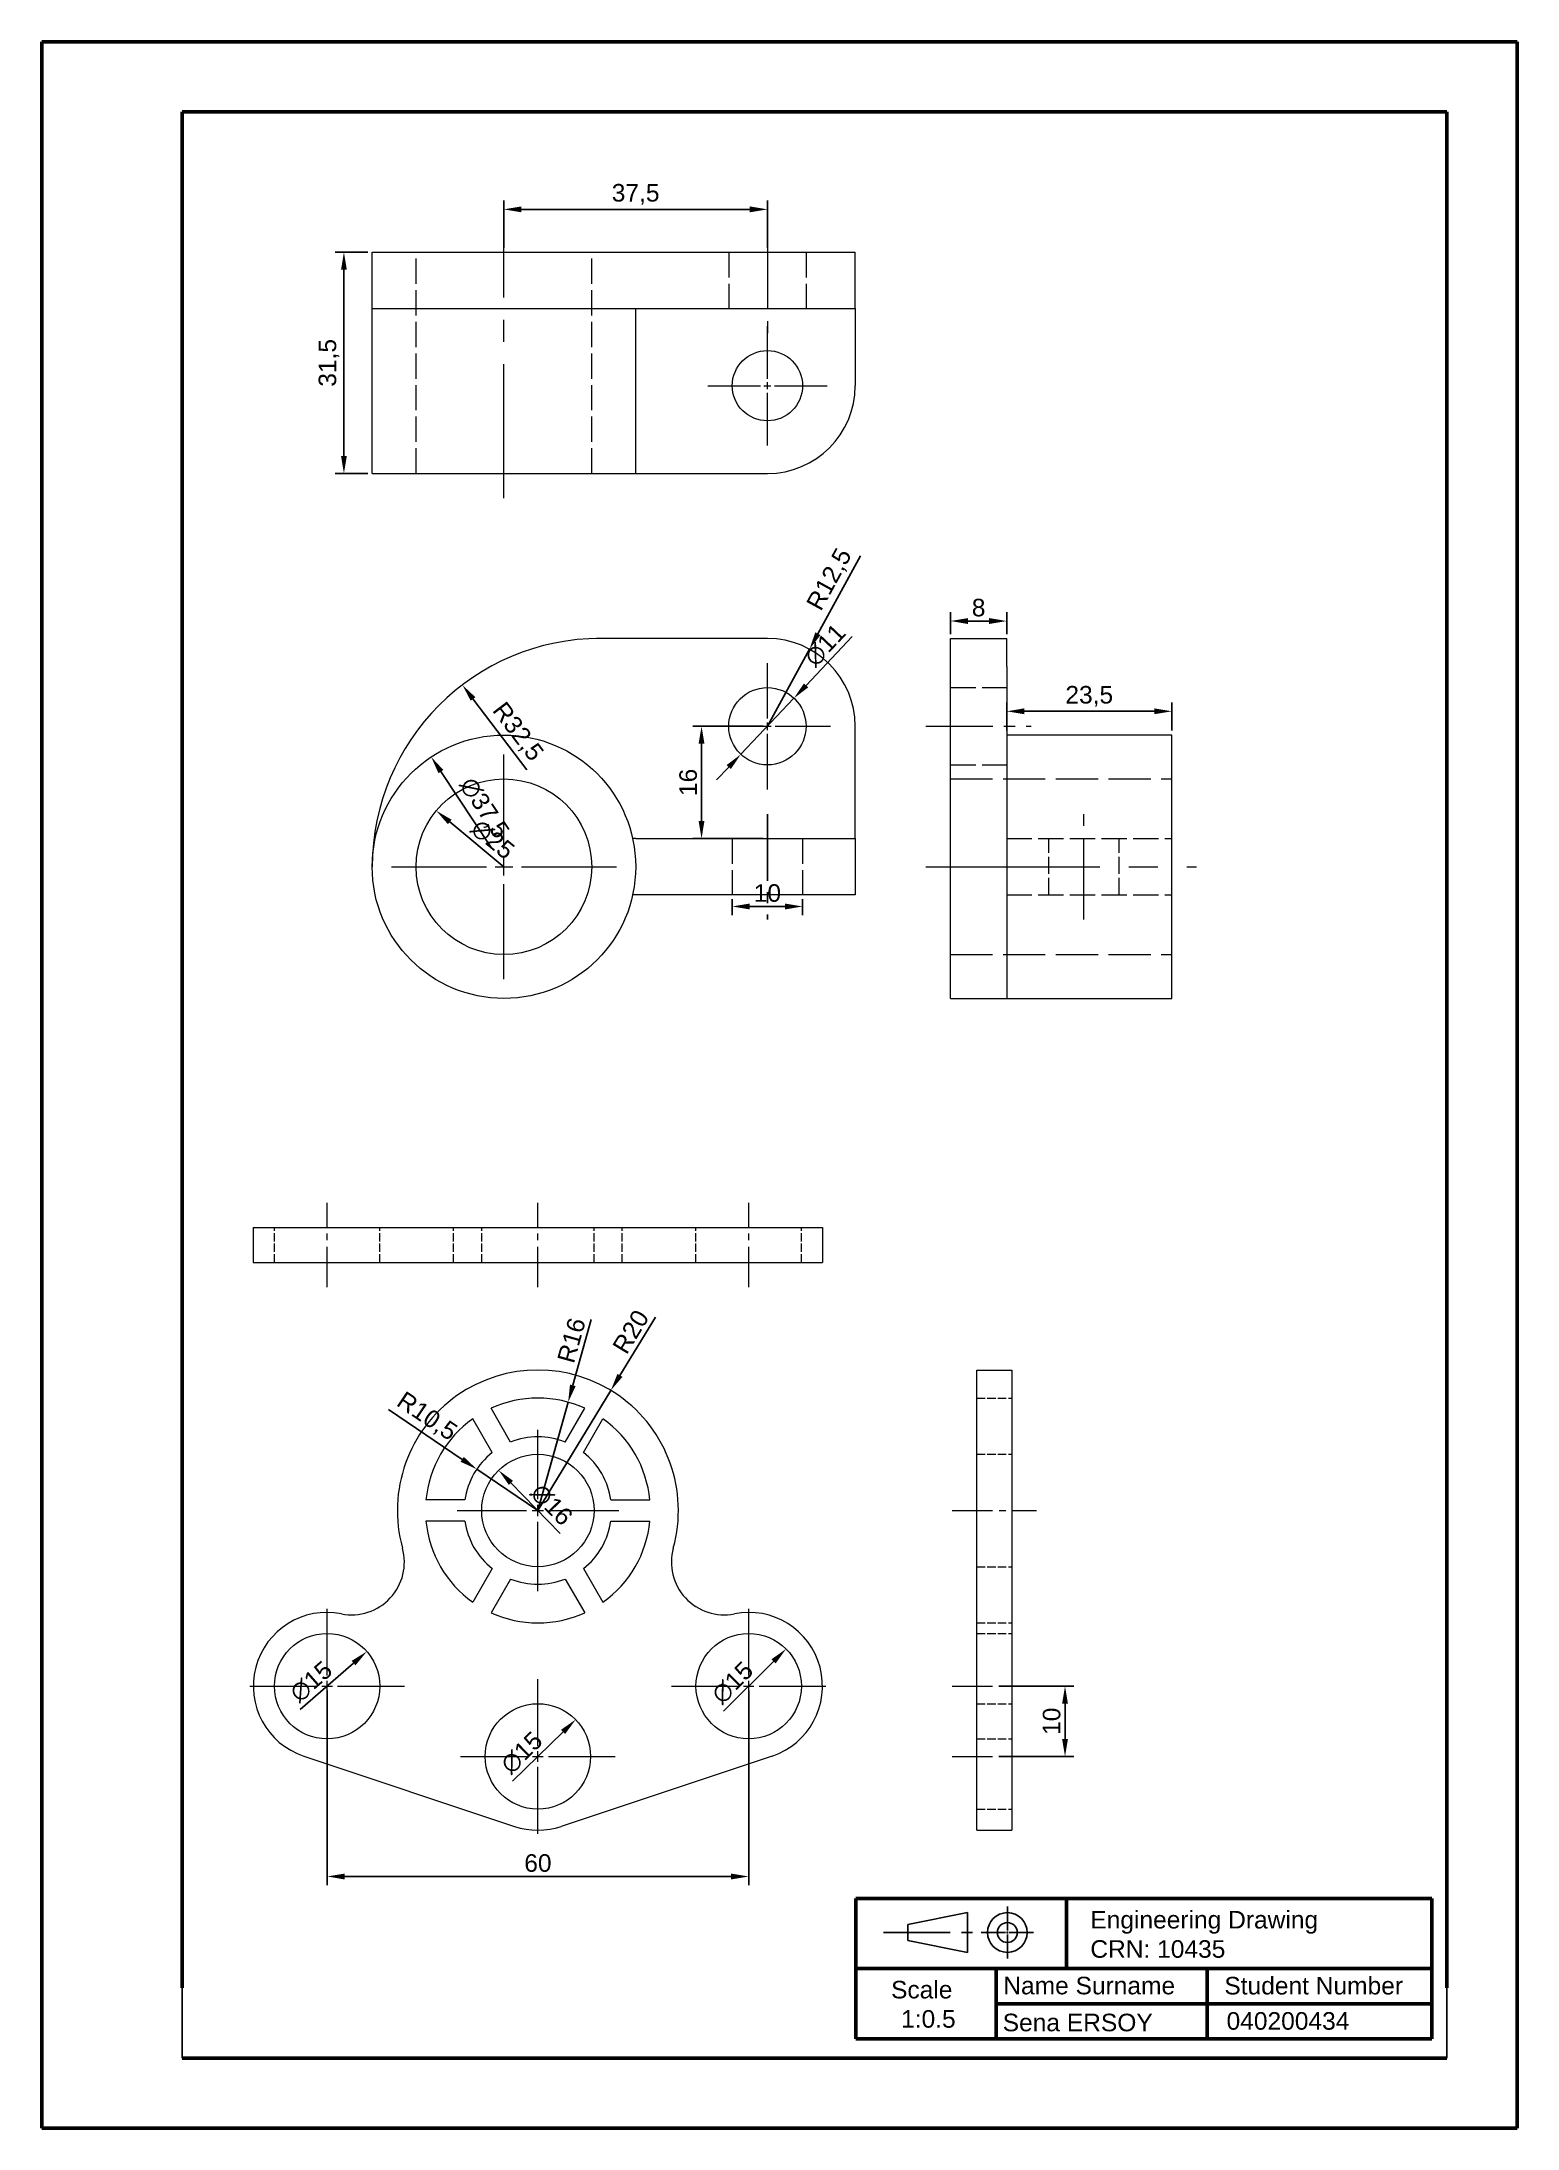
# Model space of a CAD drawing. Header units: millimetres. Extents: x 1706 to 1916, y 1414 to 1711.
import ezdxf

# ---------------------------------------------------------------- set-up
doc = ezdxf.new("R2010")
doc.units = ezdxf.units.MM
doc.linetypes.add('ACAD_ISO02W100', pattern=[15, 12, -3])
doc.linetypes.add('CENTER2', pattern=[28.575, 19.05, -3.175, 3.175, -3.175])
for name, color, linetype, lineweight in [('Figure', 7, 'Continuous', 20), ('Hidden-Center', 7, 'ACAD_ISO02W100', 20), ('Letterhead', 7, 'Continuous', 50)]:
    doc.layers.add(name, color=color, linetype=linetype, lineweight=lineweight)
doc.styles.get("Standard").update_dxf_attribs({"font": 'arial.ttf'})
doc.dimstyles.new('ISO-25', dxfattribs={"dimtxt": 2.5, "dimasz": 2.5, "dimexe": 1.25, "dimexo": 0.625, "dimtad": 1, "dimtxsty": 'Standard', "dimcen": 2.5, "dimadec": 0, "dimazin": 0, "dimtfac": 1, "dimtmove": 0, "dimatfit": 3, "dimfxl": 1, "dimarcsym": 0})

# ---------------------------------------------------------------- blocks, each defined once
blk = doc.blocks.new('*U67')
at = {"color": 0, "linetype": 'CENTER2', "ltscale": 0.5, "transparency": 16777216}
blk.add_line((-7.74, 0), (7.74, 0), dxfattribs=at)
blk = doc.blocks.new('*U68')
at = {"color": 0, "linetype": 'CENTER2', "ltscale": 0.8, "transparency": 16777216}
for p, q in [((0, 0.28), (0, 3.71)), ((-3.71, 0), (-0.28, 0)), ((0.28, 0), (3.71, 0)), ((0, -3.71), (0, -0.28))]:
    blk.add_line(p, q, dxfattribs=at)
at = {"color": 0, "linetype": 'Continuous', "ltscale": 0.8, "transparency": 16777216}
for p, q in [((-0.14, 0), (0.14, 0)), ((0, -0.14), (0, 0.14))]:
    blk.add_line(p, q, dxfattribs=at)
blk = doc.blocks.new('*U74')
at = {"layer": 'Hidden-Center', "color": 0, "linetype": 'CENTER2', "transparency": 16777216}
for p, q in [((0, 2.5), (0, 16)), ((-16, 0), (-2.5, 0)), ((2.5, 0), (16, 0)), ((0, -16), (0, -2.5))]:
    blk.add_line(p, q, dxfattribs=at)
at = {"layer": 'Hidden-Center', "color": 0, "linetype": 'Continuous', "transparency": 16777216}
for p, q in [((-1.25, 0), (1.25, 0)), ((0, -1.25), (0, 1.25))]:
    blk.add_line(p, q, dxfattribs=at)
blk = doc.blocks.new('*U76')
at = {"layer": 'Hidden-Center', "color": 0, "linetype": 'CENTER2', "transparency": 16777216}
for p, q in [((0, 1.1), (0, 9)), ((-9, 0), (-1.1, 0)), ((1.1, 0), (9, 0)), ((0, -9), (0, -1.1))]:
    blk.add_line(p, q, dxfattribs=at)
at = {"layer": 'Hidden-Center', "color": 0, "linetype": 'Continuous', "transparency": 16777216}
for p, q in [((-0.55, 0), (0.55, 0)), ((0, -0.55), (0, 0.55))]:
    blk.add_line(p, q, dxfattribs=at)
blk = doc.blocks.new('*U77')
at = {"color": 0, "linetype": 'CENTER2', "ltscale": 0.5, "transparency": 16777216}
blk.add_line((0, 7.5), (0, -7.5), dxfattribs=at)
blk = doc.blocks.new('*D79')
at = {"color": 0, "lineweight": -2, "transparency": 16777216}
blk.add_line((1772.21, 1593.55), (1764.45, 1599.97), dxfattribs=at)
at = {"color": 0, "transparency": 16777216}
blk.add_solid([(1764.71, 1600.29), (1764.18, 1599.65), (1762.52, 1601.57)], dxfattribs=at)
at = {"layer": 'Defpoints', "color": 0, "transparency": 16777216}
for p in [(1762.52, 1601.57), (1781.78, 1585.63)]:
    blk.add_point(p, dxfattribs=at)
at = {"color": 0, "transparency": 16777216, "insert": (1770.55, 1597.48), "char_height": 2.5, "attachment_point": 5, "rotation": 320.3893}
blk.add_mtext('∅25', dxfattribs=at)
blk = doc.blocks.new('*D80')
at = {"color": 0, "lineweight": -2, "transparency": 16777216}
blk.add_line((1770.35, 1596.32), (1763.18, 1607.14), dxfattribs=at)
at = {"color": 0, "transparency": 16777216}
blk.add_solid([(1763.53, 1607.37), (1762.83, 1606.91), (1761.8, 1609.23)], dxfattribs=at)
at = {"layer": 'Defpoints', "color": 0, "transparency": 16777216}
for p in [(1761.8, 1609.23), (1782.51, 1577.96)]:
    blk.add_point(p, dxfattribs=at)
at = {"color": 0, "transparency": 16777216, "insert": (1769.26, 1601.89), "char_height": 2.5, "attachment_point": 5, "rotation": 303.5142}
blk.add_mtext('∅37,5', dxfattribs=at)
blk = doc.blocks.new('*D81')
at = {"color": 0, "lineweight": -2, "transparency": 16777216}
for p, q in [((1804.65, 1588.97), (1804.65, 1586.69)), ((1814.65, 1588.97), (1814.65, 1586.69)), ((1807.15, 1587.94), (1812.15, 1587.94))]:
    blk.add_line(p, q, dxfattribs=at)
at = {"color": 0, "transparency": 16777216}
for points in [[(1807.15, 1588.36), (1807.15, 1587.52), (1804.65, 1587.94)], [(1812.15, 1588.36), (1812.15, 1587.52), (1814.65, 1587.94)]]:
    blk.add_solid(points, dxfattribs=at)
at = {"layer": 'Defpoints', "color": 0, "transparency": 16777216}
for p in [(1804.65, 1589.6), (1814.65, 1589.6), (1814.65, 1587.94)]:
    blk.add_point(p, dxfattribs=at)
at = {"color": 0, "transparency": 16777216, "insert": (1809.65, 1589.84), "char_height": 2.5, "attachment_point": 5}
blk.add_mtext('10', dxfattribs=at)
blk = doc.blocks.new('*D82')
at = {"color": 0, "lineweight": -2, "transparency": 16777216}
for p, q in [((1821.73, 1626.35), (1815.15, 1619.4)), ((1805.87, 1609.6), (1813.43, 1617.59)), ((1804.15, 1607.79), (1802.43, 1605.97))]:
    blk.add_line(p, q, dxfattribs=at)
at = {"color": 0, "transparency": 16777216}
for points in [[(1814.85, 1619.69), (1815.46, 1619.12), (1813.43, 1617.59)], [(1803.85, 1608.07), (1804.45, 1607.5), (1805.87, 1609.6)]]:
    blk.add_solid(points, dxfattribs=at)
at = {"layer": 'Defpoints', "color": 0, "transparency": 16777216}
for p in [(1813.43, 1617.59), (1805.87, 1609.6)]:
    blk.add_point(p, dxfattribs=at)
at = {"color": 0, "transparency": 16777216, "insert": (1817.87, 1625.14), "char_height": 2.5, "attachment_point": 5, "rotation": 46.558}
blk.add_mtext('∅11', dxfattribs=at)
blk = doc.blocks.new('*D85')
at = {"color": 0, "lineweight": -2, "transparency": 16777216}
for p, q in [((1822.9, 1637.87), (1816.84, 1626.76)), ((1809.65, 1613.6), (1815.64, 1624.57))]:
    blk.add_line(p, q, dxfattribs=at)
at = {"color": 0, "transparency": 16777216}
blk.add_solid([(1816.47, 1626.96), (1817.2, 1626.56), (1815.64, 1624.57)], dxfattribs=at)
at = {"layer": 'Defpoints', "color": 0, "transparency": 16777216}
for p in [(1815.64, 1624.57), (1809.65, 1613.6)]:
    blk.add_point(p, dxfattribs=at)
at = {"color": 0, "transparency": 16777216, "insert": (1818.6, 1634.43), "char_height": 2.5, "attachment_point": 5, "rotation": 61.3744}
blk.add_mtext('R12,5', dxfattribs=at)
blk = doc.blocks.new('*D86')
at = {"color": 0, "lineweight": -2, "transparency": 16777216}
for p, q in [((1809.03, 1613.6), (1799.03, 1613.6)), ((1800.28, 1611.1), (1800.28, 1600.1)), ((1809.03, 1597.6), (1799.03, 1597.6))]:
    blk.add_line(p, q, dxfattribs=at)
at = {"color": 0, "transparency": 16777216}
for points in [[(1799.86, 1611.1), (1800.69, 1611.1), (1800.28, 1613.6)], [(1799.86, 1600.1), (1800.69, 1600.1), (1800.28, 1597.6)]]:
    blk.add_solid(points, dxfattribs=at)
at = {"layer": 'Defpoints', "color": 0, "transparency": 16777216}
for p in [(1809.65, 1613.6), (1800.28, 1597.6), (1809.65, 1597.6)]:
    blk.add_point(p, dxfattribs=at)
at = {"color": 0, "transparency": 16777216, "insert": (1798.38, 1605.6), "char_height": 2.5, "attachment_point": 5, "rotation": 90}
blk.add_mtext('16', dxfattribs=at)
blk = doc.blocks.new('*D89')
at = {"layer": 'Defpoints', "color": 0, "transparency": 16777216}
for p in [(1766.24, 1619.47), (1785.9, 1593.6)]:
    blk.add_point(p, dxfattribs=at)
at = {"layer": 'Figure', "color": 0, "lineweight": -2, "transparency": 16777216}
blk.add_line((1775.41, 1607.41), (1767.75, 1617.48), dxfattribs=at)
at = {"layer": 'Figure', "color": 0, "transparency": 16777216}
blk.add_solid([(1768.09, 1617.73), (1767.42, 1617.23), (1766.24, 1619.47)], dxfattribs=at)
at = {"layer": 'Figure', "color": 0, "transparency": 16777216, "insert": (1774.03, 1612.74), "char_height": 2.5, "attachment_point": 5, "rotation": 307.2277}
blk.add_mtext('R32,5', dxfattribs=at)
blk = doc.blocks.new('*U90')
at = {"layer": 'Hidden-Center', "color": 0, "linetype": 'CENTER2', "ltscale": 0.5, "transparency": 16777216}
blk.add_line((-7.5, 0), (7.5, 0), dxfattribs=at)
blk = doc.blocks.new('*U91')
at = {"layer": 'Hidden-Center', "color": 0, "linetype": 'CENTER2', "ltscale": 1.3, "transparency": 16777216}
blk.add_line((-19.25, 0), (19.25, 0), dxfattribs=at)
blk = doc.blocks.new('*U92')
at = {"layer": 'Figure', "color": 0, "linetype": 'CENTER2', "ltscale": 0.6, "transparency": 16777216}
blk.add_line((0, -7.5), (0, 7.5), dxfattribs=at)
blk = doc.blocks.new('*U93')
at = {"layer": 'Figure', "color": 0, "linetype": 'CENTER2', "transparency": 16777216}
blk.add_line((0, -19.25), (0, 19.25), dxfattribs=at)
blk = doc.blocks.new('*U94')
at = {"layer": 'Figure', "color": 0, "linetype": 'CENTER2', "ltscale": 0.6, "transparency": 16777216}
blk.add_line((0, 7.5), (0, -7.5), dxfattribs=at)
blk = doc.blocks.new('*U95')
at = {"layer": 'Figure', "color": 0, "linetype": 'CENTER2', "transparency": 16777216}
for p, q in [((0, 1), (0, 8.5)), ((-8.5, 0), (-1, 0)), ((1, 0), (8.5, 0)), ((0, -8.5), (0, -1))]:
    blk.add_line(p, q, dxfattribs=at)
at = {"layer": 'Figure', "color": 0, "linetype": 'Continuous', "transparency": 16777216}
for p, q in [((-0.5, 0), (0.5, 0)), ((0, -0.5), (0, 0.5))]:
    blk.add_line(p, q, dxfattribs=at)
blk = doc.blocks.new('*U98')
at = {"layer": 'Hidden-Center', "color": 0, "linetype": 'CENTER2', "ltscale": 0.3, "transparency": 16777216}
blk.add_line((0, -6), (0, 6), dxfattribs=at)
blk = doc.blocks.new('*U100')
at = {"layer": 'Hidden-Center', "color": 0, "linetype": 'CENTER2', "ltscale": 0.3, "transparency": 16777216}
blk.add_line((0, -6), (0, 6), dxfattribs=at)
blk = doc.blocks.new('*U101')
at = {"layer": 'Hidden-Center', "color": 0, "linetype": 'CENTER2', "ltscale": 0.3, "transparency": 16777216}
blk.add_line((0, -6), (0, 6), dxfattribs=at)
blk = doc.blocks.new('*U102')
at = {"layer": 'Hidden-Center', "color": 0, "linetype": 'CENTER2', "ltscale": 0.3, "transparency": 16777216}
blk.add_line((-6, 0), (6, 0), dxfattribs=at)
blk = doc.blocks.new('*U103')
at = {"layer": 'Hidden-Center', "color": 0, "linetype": 'CENTER2', "ltscale": 0.3, "transparency": 16777216}
blk.add_line((-6, 0), (6, 0), dxfattribs=at)
blk = doc.blocks.new('*U104')
at = {"layer": 'Hidden-Center', "color": 0, "linetype": 'CENTER2', "ltscale": 0.3, "transparency": 16777216}
blk.add_line((-6, 0), (6, 0), dxfattribs=at)
blk = doc.blocks.new('*D105')
at = {"layer": 'Defpoints', "color": 0, "transparency": 16777216}
for p in [(1771.4, 1507.69), (1782.57, 1496.23)]:
    blk.add_point(p, dxfattribs=at)
at = {"layer": 'Figure', "color": 0, "lineweight": -2, "transparency": 16777216}
blk.add_line((1780.16, 1498.7), (1773.15, 1505.9), dxfattribs=at)
at = {"layer": 'Figure', "color": 0, "transparency": 16777216}
blk.add_solid([(1773.45, 1506.19), (1772.85, 1505.61), (1771.4, 1507.69)], dxfattribs=at)
at = {"layer": 'Figure', "color": 0, "transparency": 16777216, "insert": (1778.94, 1502.78), "char_height": 2.5, "attachment_point": 5, "rotation": 314.2799}
blk.add_mtext('∅16', dxfattribs=at)
blk = doc.blocks.new('*D106')
at = {"layer": 'Defpoints', "color": 0, "transparency": 16777216}
for p in [(1768.29, 1507.84), (1776.99, 1501.96)]:
    blk.add_point(p, dxfattribs=at)
at = {"layer": 'Figure', "color": 0, "lineweight": -2, "transparency": 16777216}
for p, q in [((1755.73, 1516.33), (1766.22, 1509.24)), ((1776.99, 1501.96), (1768.29, 1507.84))]:
    blk.add_line(p, q, dxfattribs=at)
at = {"layer": 'Figure', "color": 0, "transparency": 16777216}
blk.add_solid([(1766.45, 1509.59), (1765.98, 1508.9), (1768.29, 1507.84)], dxfattribs=at)
at = {"layer": 'Figure', "color": 0, "transparency": 16777216, "insert": (1761.13, 1515.25), "char_height": 2.5, "attachment_point": 5, "rotation": 325.9405}
blk.add_mtext('R10,5', dxfattribs=at)
blk = doc.blocks.new('*D107')
at = {"layer": 'Defpoints', "color": 0, "transparency": 16777216}
for p in [(1781.29, 1517.37), (1776.99, 1501.96)]:
    blk.add_point(p, dxfattribs=at)
at = {"layer": 'Figure', "color": 0, "lineweight": -2, "transparency": 16777216}
for p, q in [((1784.57, 1529.14), (1781.96, 1519.78)), ((1776.99, 1501.96), (1781.29, 1517.37))]:
    blk.add_line(p, q, dxfattribs=at)
at = {"layer": 'Figure', "color": 0, "transparency": 16777216}
blk.add_solid([(1781.56, 1519.89), (1782.36, 1519.67), (1781.29, 1517.37)], dxfattribs=at)
at = {"layer": 'Figure', "color": 0, "transparency": 16777216, "insert": (1781.77, 1526.18), "char_height": 2.5, "attachment_point": 5, "rotation": 74.4037}
blk.add_mtext('R16', dxfattribs=at)
blk = doc.blocks.new('*U108')
at = {"layer": 'Hidden-Center', "color": 0, "linetype": 'CENTER2', "transparency": 16777216}
for p, q in [((0, 1.6), (0, 11.5)), ((-11.5, 0), (-1.6, 0)), ((1.6, 0), (11.5, 0)), ((0, -11.5), (0, -1.6))]:
    blk.add_line(p, q, dxfattribs=at)
at = {"layer": 'Hidden-Center', "color": 0, "linetype": 'Continuous', "transparency": 16777216}
for p, q in [((-0.8, 0), (0.8, 0)), ((0, -0.8), (0, 0.8))]:
    blk.add_line(p, q, dxfattribs=at)
blk = doc.blocks.new('*U109')
at = {"layer": 'Hidden-Center', "color": 0, "linetype": 'CENTER2', "transparency": 16777216}
for p, q in [((0, 1.5), (0, 11)), ((-11, 0), (-1.5, 0)), ((1.5, 0), (11, 0)), ((0, -11), (0, -1.5))]:
    blk.add_line(p, q, dxfattribs=at)
at = {"layer": 'Hidden-Center', "color": 0, "linetype": 'Continuous', "transparency": 16777216}
for p, q in [((-0.75, 0), (0.75, 0)), ((0, -0.75), (0, 0.75))]:
    blk.add_line(p, q, dxfattribs=at)
blk = doc.blocks.new('*U110')
at = {"layer": 'Hidden-Center', "color": 0, "linetype": 'CENTER2', "transparency": 16777216}
for p, q in [((0, 1.5), (0, 11)), ((-11, 0), (-1.5, 0)), ((1.5, 0), (11, 0)), ((0, -11), (0, -1.5))]:
    blk.add_line(p, q, dxfattribs=at)
at = {"layer": 'Hidden-Center', "color": 0, "linetype": 'Continuous', "transparency": 16777216}
for p, q in [((-0.75, 0), (0.75, 0)), ((0, -0.75), (0, 0.75))]:
    blk.add_line(p, q, dxfattribs=at)
blk = doc.blocks.new('*U111')
at = {"layer": 'Hidden-Center', "color": 0, "linetype": 'CENTER2', "transparency": 16777216}
for p, q in [((0, 1.5), (0, 11)), ((-11, 0), (-1.5, 0)), ((1.5, 0), (11, 0)), ((0, -11), (0, -1.5))]:
    blk.add_line(p, q, dxfattribs=at)
at = {"layer": 'Hidden-Center', "color": 0, "linetype": 'Continuous', "transparency": 16777216}
for p, q in [((-0.75, 0), (0.75, 0)), ((0, -0.75), (0, 0.75))]:
    blk.add_line(p, q, dxfattribs=at)
blk = doc.blocks.new('*D112')
at = {"color": 0, "lineweight": -2, "transparency": 16777216}
blk.add_line((1743.17, 1473.63), (1750.75, 1480.25), dxfattribs=at)
at = {"color": 0, "transparency": 16777216}
blk.add_solid([(1750.48, 1480.56), (1751.03, 1479.93), (1752.64, 1481.89)], dxfattribs=at)
at = {"layer": 'Defpoints', "color": 0, "transparency": 16777216}
for p in [(1752.64, 1481.89), (1741.34, 1472.03)]:
    blk.add_point(p, dxfattribs=at)
at = {"color": 0, "transparency": 16777216, "insert": (1744.72, 1477.6), "char_height": 2.5, "attachment_point": 5, "rotation": 41.0988}
blk.add_mtext('∅15', dxfattribs=at)
blk = doc.blocks.new('*D113')
at = {"color": 0, "lineweight": -2, "transparency": 16777216}
blk.add_line((1773.36, 1463.42), (1780.57, 1470.45), dxfattribs=at)
at = {"color": 0, "transparency": 16777216}
blk.add_solid([(1780.28, 1470.75), (1780.86, 1470.15), (1782.36, 1472.2)], dxfattribs=at)
at = {"layer": 'Defpoints', "color": 0, "transparency": 16777216}
for p in [(1782.36, 1472.2), (1771.61, 1461.73)]:
    blk.add_point(p, dxfattribs=at)
at = {"color": 0, "transparency": 16777216, "insert": (1774.69, 1467.48), "char_height": 2.5, "attachment_point": 5, "rotation": 44.2504}
blk.add_mtext('∅15', dxfattribs=at)
blk = doc.blocks.new('*D114')
at = {"color": 0, "lineweight": -2, "transparency": 16777216}
blk.add_line((1803.39, 1473.38), (1810.53, 1480.49), dxfattribs=at)
at = {"color": 0, "transparency": 16777216}
blk.add_solid([(1810.24, 1480.79), (1810.82, 1480.19), (1812.3, 1482.25)], dxfattribs=at)
at = {"layer": 'Defpoints', "color": 0, "transparency": 16777216}
for p in [(1812.3, 1482.25), (1801.67, 1471.67)]:
    blk.add_point(p, dxfattribs=at)
at = {"color": 0, "transparency": 16777216, "insert": (1804.69, 1477.45), "char_height": 2.5, "attachment_point": 5, "rotation": 44.8786}
blk.add_mtext('∅15', dxfattribs=at)
blk = doc.blocks.new('*D115')
at = {"color": 0, "lineweight": -2, "transparency": 16777216}
for p, q in [((1746.99, 1476.34), (1746.99, 1448.62)), ((1806.99, 1476.34), (1806.99, 1448.62)), ((1749.49, 1449.87), (1804.49, 1449.87))]:
    blk.add_line(p, q, dxfattribs=at)
at = {"color": 0, "transparency": 16777216}
for points in [[(1749.49, 1450.28), (1749.49, 1449.45), (1746.99, 1449.87)], [(1804.49, 1450.28), (1804.49, 1449.45), (1806.99, 1449.87)]]:
    blk.add_solid(points, dxfattribs=at)
at = {"layer": 'Defpoints', "color": 0, "transparency": 16777216}
for p in [(1746.99, 1476.96), (1806.99, 1476.96), (1806.99, 1449.87)]:
    blk.add_point(p, dxfattribs=at)
at = {"color": 0, "transparency": 16777216, "insert": (1776.99, 1451.77), "char_height": 2.5, "attachment_point": 5}
blk.add_mtext('60', dxfattribs=at)
blk = doc.blocks.new('*D116')
at = {"color": 0, "lineweight": -2, "transparency": 16777216}
for p, q in [((1842.58, 1476.96), (1853.26, 1476.96)), ((1852.01, 1469.46), (1852.01, 1474.46)), ((1842.58, 1466.96), (1853.26, 1466.96))]:
    blk.add_line(p, q, dxfattribs=at)
at = {"color": 0, "transparency": 16777216}
for points in [[(1851.59, 1474.46), (1852.43, 1474.46), (1852.01, 1476.96)], [(1851.59, 1469.46), (1852.43, 1469.46), (1852.01, 1466.96)]]:
    blk.add_solid(points, dxfattribs=at)
at = {"layer": 'Defpoints', "color": 0, "transparency": 16777216}
for p in [(1841.95, 1476.96), (1852.01, 1476.96), (1841.95, 1466.96)]:
    blk.add_point(p, dxfattribs=at)
at = {"color": 0, "transparency": 16777216, "insert": (1850.11, 1471.96), "char_height": 2.5, "attachment_point": 5, "rotation": 90}
blk.add_mtext('10', dxfattribs=at)
blk = doc.blocks.new('*D117')
at = {"color": 0, "lineweight": -2, "transparency": 16777216}
for p, q in [((1793.71, 1529.5), (1788.67, 1521.19)), ((1776.99, 1501.96), (1787.37, 1519.06))]:
    blk.add_line(p, q, dxfattribs=at)
at = {"color": 0, "transparency": 16777216}
blk.add_solid([(1788.31, 1521.41), (1789.02, 1520.98), (1787.37, 1519.06)], dxfattribs=at)
at = {"layer": 'Defpoints', "color": 0, "transparency": 16777216}
for p in [(1787.37, 1519.06), (1776.99, 1501.96)]:
    blk.add_point(p, dxfattribs=at)
at = {"color": 0, "transparency": 16777216, "insert": (1790.21, 1527.4), "char_height": 2.5, "attachment_point": 5, "rotation": 58.7314}
blk.add_mtext('R20', dxfattribs=at)
blk = doc.blocks.new('*D118')
at = {"color": 0, "lineweight": -2, "transparency": 16777216}
for p, q in [((1772.15, 1681.69), (1772.15, 1688.42)), ((1774.65, 1687.17), (1807.15, 1687.17)), ((1809.65, 1681.69), (1809.65, 1688.42))]:
    blk.add_line(p, q, dxfattribs=at)
at = {"color": 0, "transparency": 16777216}
for points in [[(1774.65, 1687.59), (1774.65, 1686.75), (1772.15, 1687.17)], [(1807.15, 1687.59), (1807.15, 1686.75), (1809.65, 1687.17)]]:
    blk.add_solid(points, dxfattribs=at)
at = {"layer": 'Defpoints', "color": 0, "transparency": 16777216}
for p in [(1809.65, 1687.17), (1772.15, 1681.07), (1809.65, 1681.07)]:
    blk.add_point(p, dxfattribs=at)
at = {"color": 0, "transparency": 16777216, "insert": (1790.9, 1689.3), "char_height": 2.5, "attachment_point": 5}
blk.add_mtext('37,5', dxfattribs=at)
blk = doc.blocks.new('*D119')
at = {"color": 0, "lineweight": -2, "transparency": 16777216}
for p, q in [((1835.71, 1626.72), (1835.71, 1629.82)), ((1838.21, 1628.57), (1841.21, 1628.57)), ((1843.71, 1626.72), (1843.71, 1629.82))]:
    blk.add_line(p, q, dxfattribs=at)
at = {"color": 0, "transparency": 16777216}
for points in [[(1838.21, 1628.99), (1838.21, 1628.15), (1835.71, 1628.57)], [(1841.21, 1628.99), (1841.21, 1628.15), (1843.71, 1628.57)]]:
    blk.add_solid(points, dxfattribs=at)
at = {"layer": 'Defpoints', "color": 0, "transparency": 16777216}
for p in [(1843.71, 1628.57), (1835.71, 1626.1), (1843.71, 1626.1)]:
    blk.add_point(p, dxfattribs=at)
at = {"color": 0, "transparency": 16777216, "insert": (1839.71, 1630.47), "char_height": 2.5, "attachment_point": 5}
blk.add_mtext('8', dxfattribs=at)
blk = doc.blocks.new('*D120')
at = {"color": 0, "lineweight": -2, "transparency": 16777216}
for p, q in [((1843.71, 1612.97), (1843.71, 1616.97)), ((1864.71, 1615.72), (1846.21, 1615.72)), ((1867.21, 1612.97), (1867.21, 1616.97))]:
    blk.add_line(p, q, dxfattribs=at)
at = {"color": 0, "transparency": 16777216}
for points in [[(1846.21, 1616.14), (1846.21, 1615.31), (1843.71, 1615.72)], [(1864.71, 1616.14), (1864.71, 1615.31), (1867.21, 1615.72)]]:
    blk.add_solid(points, dxfattribs=at)
at = {"layer": 'Defpoints', "color": 0, "transparency": 16777216}
for p in [(1843.71, 1615.72), (1843.71, 1612.35), (1867.21, 1612.35)]:
    blk.add_point(p, dxfattribs=at)
at = {"color": 0, "transparency": 16777216, "insert": (1855.46, 1617.85), "char_height": 2.5, "attachment_point": 5}
blk.add_mtext('23,5', dxfattribs=at)
blk = doc.blocks.new('*D121')
at = {"color": 0, "lineweight": -2, "transparency": 16777216}
for p, q in [((1752.78, 1681.07), (1748.13, 1681.07)), ((1749.38, 1678.57), (1749.38, 1652.07)), ((1752.78, 1649.57), (1748.13, 1649.57))]:
    blk.add_line(p, q, dxfattribs=at)
at = {"color": 0, "transparency": 16777216}
for points in [[(1748.97, 1678.57), (1749.8, 1678.57), (1749.38, 1681.07)], [(1748.97, 1652.07), (1749.8, 1652.07), (1749.38, 1649.57)]]:
    blk.add_solid(points, dxfattribs=at)
at = {"layer": 'Defpoints', "color": 0, "transparency": 16777216}
for p in [(1753.4, 1681.07), (1749.38, 1649.57), (1753.4, 1649.57)]:
    blk.add_point(p, dxfattribs=at)
at = {"color": 0, "transparency": 16777216, "insert": (1747.26, 1665.32), "char_height": 2.5, "attachment_point": 5, "rotation": 90}
blk.add_mtext('31,5', dxfattribs=at)

msp = doc.modelspace()

# ---------------------------------------------------------------- linework, layer by layer
for p, q in [((1829.654, 1443.026), (1838.142, 1444.724)), ((1838.142, 1444.724), (1838.142, 1439.065)), ((1829.654, 1440.763), (1838.142, 1439.065)), ((1726.373, 1434.03), (1726.373, 1424.03)), ((1906.373, 1434.03), (1906.373, 1424.03))]:
    msp.add_line(p, q)
msp.add_lwpolyline([(1829.654, 1443.026), (1829.654, 1440.763)])
for radius in [2.829, 1.415]:
    msp.add_circle((1843.8, 1441.894), radius)
at = {"layer": 'Figure'}
for p, q in [((1753.403, 1649.566), (1753.403, 1681.066)), ((1753.403, 1681.066), (1822.153, 1681.066)), ((1822.153, 1673.066), (1822.153, 1681.066)), ((1753.403, 1673.066), (1822.153, 1673.066)), ((1790.903, 1649.566), (1790.903, 1673.066)), ((1822.153, 1673.066), (1822.153, 1662.066)), ((1753.403, 1649.566), (1790.903, 1649.566)), ((1790.903, 1649.566), (1809.653, 1649.566)), ((1809.653, 1626.095), (1785.308, 1626.095)), ((1835.705, 1622.095), (1835.705, 1626.095)), ((1835.705, 1626.095), (1843.705, 1626.095)), ((1843.705, 1622.095), (1843.705, 1626.095)), ((1835.705, 1574.845), (1835.705, 1622.095)), ((1843.705, 1622.095), (1843.705, 1574.845)), ((1822.153, 1597.595), (1822.153, 1613.595)), ((1822.153, 1597.595), (1822.153, 1613.595)), ((1867.205, 1612.345), (1843.705, 1612.345)), ((1867.205, 1574.845), (1867.205, 1612.345)), ((1790.903, 1597.595), (1809.653, 1597.595)), ((1809.653, 1597.595), (1822.153, 1597.595)), ((1822.153, 1597.595), (1822.153, 1589.595)), ((1822.153, 1589.595), (1790.471, 1589.595)), ((1835.705, 1574.845), (1867.205, 1574.845)), ((1736.487, 1542.263), (1746.987, 1542.263)), ((1736.487, 1542.263), (1736.487, 1537.263)), ((1746.987, 1542.263), (1776.987, 1542.263)), ((1776.987, 1542.263), (1806.987, 1542.263)), ((1806.987, 1542.263), (1817.487, 1542.263)), ((1817.487, 1542.263), (1817.487, 1537.263)), ((1736.487, 1537.263), (1817.487, 1537.263)), ((1839.451, 1456.462), (1839.451, 1521.962)), ((1839.451, 1521.962), (1844.451, 1521.962)), ((1844.451, 1521.962), (1844.451, 1456.462)), ((1770.492, 1510.212), (1767.723, 1515.007)), ((1773.09, 1511.712), (1770.321, 1516.507)), ((1780.884, 1511.712), (1783.653, 1516.507)), ((1783.482, 1510.212), (1786.251, 1515.007)), ((1766.595, 1503.462), (1761.058, 1503.462)), ((1787.379, 1503.462), (1792.917, 1503.462)), ((1766.595, 1500.462), (1761.058, 1500.462)), ((1787.379, 1500.462), (1792.917, 1500.462)), ((1770.492, 1493.712), (1767.723, 1488.917)), ((1773.09, 1492.212), (1770.321, 1487.417)), ((1780.884, 1492.212), (1783.653, 1487.417)), ((1783.482, 1493.712), (1786.251, 1488.917)), ((1743.667, 1467.001), (1773.667, 1457.001)), ((1810.307, 1467.001), (1780.307, 1457.001)), ((1839.451, 1456.462), (1844.451, 1456.462))]:
    msp.add_line(p, q, dxfattribs=at)
for centre, radius in [((1809.653, 1662.066), 5), ((1809.653, 1613.595), 5.5), ((1772.153, 1593.595), 18.75), ((1772.153, 1593.595), 12.5), ((1776.987, 1501.962), 8), ((1746.987, 1476.962), 7.5), ((1806.987, 1476.962), 7.5), ((1776.987, 1466.962), 7.5)]:
    msp.add_circle(centre, radius, dxfattribs=at)
for centre, radius, start, end in [((1809.653, 1662.066), 12.5, 270, 0), ((1785.903, 1593.595), 32.5, 90, 180), ((1809.653, 1613.595), 12.5, 0, 90), ((1776.987, 1501.962), 20, 344.51251, 195.48749), ((1776.987, 1501.962), 16, 65.37938, 114.62062), ((1776.987, 1501.962), 16, 125.37938, 174.62062), ((1776.987, 1501.962), 16, 5.37938, 54.62062), ((1776.987, 1501.962), 10.5, 68.21321, 111.78679), ((1776.987, 1501.962), 10.5, 128.21321, 171.78679), ((1776.987, 1501.962), 10.5, 8.21321, 51.78679), ((1776.987, 1501.962), 16, 185.37938, 234.62062), ((1776.987, 1501.962), 10.5, 188.21321, 231.78679), ((1776.987, 1501.962), 10.5, 308.21321, 351.78679), ((1776.987, 1501.962), 16, 305.37938, 354.62062), ((1750.486, 1494.619), 7.5, 258.7924, 15.48749), ((1803.488, 1494.619), 7.5, 164.51251, 281.2076), ((1776.987, 1501.962), 10.5, 248.21321, 291.78679), ((1746.987, 1476.962), 10.5, 78.7924, 251.56505), ((1776.987, 1501.962), 16, 245.37938, 294.62062), ((1806.987, 1476.962), 10.5, 288.43495, 101.2076), ((1776.987, 1466.962), 10.5, 251.56505, 288.43495)]:
    msp.add_arc(centre, radius, start, end, dxfattribs=at)
at = {"layer": 'Hidden-Center', "ltscale": 0.3}
for p, q in [((1759.653, 1649.566), (1759.653, 1681.066)), ((1784.653, 1649.566), (1784.653, 1681.066)), ((1804.153, 1681.066), (1804.153, 1673.066)), ((1815.153, 1681.066), (1815.153, 1673.066)), ((1835.705, 1619.095), (1843.705, 1619.095)), ((1835.705, 1608.095), (1843.705, 1608.095)), ((1804.653, 1597.595), (1804.653, 1589.595)), ((1814.653, 1597.595), (1814.653, 1589.595)), ((1843.705, 1597.595), (1867.205, 1597.595)), ((1843.705, 1589.595), (1867.205, 1589.595))]:
    msp.add_line(p, q, dxfattribs=at)
at = {"layer": 'Hidden-Center', "ltscale": 0.5}
for p, q in [((1835.705, 1606.095), (1867.205, 1606.095)), ((1835.705, 1581.095), (1867.205, 1581.095))]:
    msp.add_line(p, q, dxfattribs=at)
at = {"layer": 'Hidden-Center'}
msp.add_line((1790.903, 1597.595), (1790.471, 1597.595), dxfattribs=at)
at = {"layer": 'Hidden-Center', "ltscale": 0.2}
for p, q in [((1849.705, 1589.595), (1849.705, 1597.595)), ((1859.705, 1589.595), (1859.705, 1597.595))]:
    msp.add_line(p, q, dxfattribs=at)
at = {"layer": 'Hidden-Center', "ltscale": 0.1}
for p, q in [((1739.487, 1537.263), (1739.487, 1542.263)), ((1754.487, 1537.263), (1754.487, 1542.263)), ((1764.987, 1537.263), (1764.987, 1542.263)), ((1768.987, 1537.263), (1768.987, 1542.263)), ((1784.987, 1537.263), (1784.987, 1542.263)), ((1788.987, 1537.263), (1788.987, 1542.263)), ((1799.487, 1537.263), (1799.487, 1542.263)), ((1814.487, 1537.263), (1814.487, 1542.263)), ((1839.451, 1517.962), (1844.451, 1517.962)), ((1839.451, 1509.962), (1844.451, 1509.962)), ((1839.451, 1493.962), (1844.451, 1493.962)), ((1839.451, 1485.962), (1844.451, 1485.962)), ((1839.451, 1484.462), (1844.451, 1484.462)), ((1839.451, 1474.462), (1844.451, 1474.462)), ((1839.451, 1469.462), (1844.451, 1469.462)), ((1839.451, 1459.462), (1844.451, 1459.462))]:
    msp.add_line(p, q, dxfattribs=at)
at = {"layer": 'Letterhead'}
for p, q in [((1916.373, 1711.03), (1706.373, 1711.03)), ((1706.373, 1711.03), (1706.373, 1414.03)), ((1916.373, 1414.03), (1916.373, 1711.03)), ((1896.373, 1701.03), (1726.373, 1701.03)), ((1726.373, 1701.03), (1726.373, 1434.03)), ((1896.373, 1701.03), (1906.373, 1701.03)), ((1906.373, 1434.03), (1906.373, 1701.03)), ((1852.226, 1446.756), (1822.226, 1446.756)), ((1822.226, 1446.756), (1822.226, 1426.756)), ((1852.226, 1446.756), (1904.226, 1446.756)), ((1852.226, 1446.756), (1852.226, 1436.756)), ((1904.226, 1446.756), (1904.226, 1426.756)), ((1852.226, 1436.756), (1822.226, 1436.756)), ((1842.226, 1436.756), (1842.226, 1426.756)), ((1902.226, 1436.756), (1852.226, 1436.756)), ((1872.226, 1436.756), (1872.226, 1426.756)), ((1902.226, 1436.756), (1904.226, 1436.756)), ((1852.226, 1431.756), (1842.226, 1431.756)), ((1852.226, 1431.756), (1904.226, 1431.756)), ((1852.226, 1426.756), (1822.226, 1426.756)), ((1904.226, 1426.756), (1852.226, 1426.756)), ((1726.373, 1424.03), (1896.373, 1424.03)), ((1896.373, 1424.03), (1906.373, 1424.03)), ((1706.373, 1414.03), (1916.373, 1414.03))]:
    msp.add_line(p, q, dxfattribs=at)

# ---------------------------------------------------------------- block references
at = {"linetype": 'CENTER2', "ltscale": 0.5}
for name, p in [('*U77', (1809.653, 1593.595)), ('*U67', (1833.898, 1441.894))]:
    msp.add_blockref(name, p, dxfattribs=at)
at = {"linetype": 'CENTER2', "ltscale": 0.8}
msp.add_blockref('*U68', (1843.8, 1441.894), dxfattribs=at)
at = {"layer": 'Figure', "linetype": 'CENTER2'}
for name, p in [('*U93', (1772.153, 1665.316)), ('*U95', (1809.653, 1662.066))]:
    msp.add_blockref(name, p, dxfattribs=at)
at = {"layer": 'Figure', "linetype": 'CENTER2', "ltscale": 0.6}
for name, p in [('*U94', (1809.653, 1677.066)), ('*U92', (1854.705, 1593.595))]:
    msp.add_blockref(name, p, dxfattribs=at)
at = {"layer": 'Hidden-Center', "linetype": 'CENTER2'}
for name, p in [('*U76', (1809.653, 1613.595)), ('*U74', (1772.153, 1593.595)), ('*U108', (1776.987, 1501.962)), ('*U111', (1746.987, 1476.962)), ('*U109', (1806.987, 1476.962)), ('*U110', (1776.987, 1466.962))]:
    msp.add_blockref(name, p, dxfattribs=at)
at = {"layer": 'Hidden-Center', "linetype": 'CENTER2', "ltscale": 0.5}
msp.add_blockref('*U90', (1839.705, 1613.595), dxfattribs=at)
at = {"layer": 'Hidden-Center', "linetype": 'CENTER2', "ltscale": 1.3}
msp.add_blockref('*U91', (1851.455, 1593.595), dxfattribs=at)
at = {"layer": 'Hidden-Center', "linetype": 'CENTER2', "ltscale": 0.3}
for name, p in [('*U101', (1746.987, 1539.763)), ('*U98', (1776.987, 1539.763)), ('*U100', (1806.987, 1539.763)), ('*U104', (1841.951, 1501.962)), ('*U103', (1841.951, 1476.962)), ('*U102', (1841.951, 1466.962))]:
    msp.add_blockref(name, p, dxfattribs=at)

# ---------------------------------------------------------------- texts
at = {"layer": 'Letterhead', "char_height": 2.5, "attachment_point": 1}
for s, width, insert in [('Engineering Drawing\\PCRN: 10435', 34.36186, (1855.613, 1444.967)), ('\\pxqc;Scale\\P\\pq*;1:0.5', 5.87878, (1828.68, 1435.012)), ('Name Surname', 25.15071, (1843.226, 1435.592)), ('Student Number', 26, (1874.687, 1435.575)), ('Sena ERSOY', 31, (1843.141, 1430.336)), ('040200434', 31, (1875.002, 1430.559))]:
    msp.add_mtext_dynamic_manual_height_columns(s, width=width, gutter_width=12.5, heights=[0], dxfattribs=dict(at, insert=insert))

# ---------------------------------------------------------------- dimensions: what is measured, and where the dimension line sits
for base, p1, p2, picture, middle in [((1809.653, 1687.171), (1772.153, 1681.066), (1809.653, 1681.066), '*D118', (1790.903, 1689.299)), ((1843.705, 1628.57), (1835.705, 1626.095), (1843.705, 1626.095), '*D119', (1839.705, 1630.472)), ((1843.705, 1615.723), (1867.205, 1612.345), (1843.705, 1612.345), '*D120', (1855.455, 1617.851)), ((1814.653, 1587.94), (1804.653, 1589.595), (1814.653, 1589.595), '*D81', (1809.653, 1589.841)), ((1806.987, 1449.865), (1746.987, 1476.962), (1806.987, 1476.962), '*D115', (1776.987, 1451.766))]:
    dim = msp.add_linear_dim(base=base, p1=p1, p2=p2, dimstyle='ISO-25')
    dim.commit()
    dim.dimension.update_dxf_attribs({"geometry": picture, "text_midpoint": middle})
for base, p1, p2, picture, middle in [((1749.385, 1649.566), (1753.403, 1681.066), (1753.403, 1649.566), '*D121', (1747.258, 1665.316)), ((1800.278, 1597.595), (1809.653, 1613.595), (1809.653, 1597.595), '*D86', (1798.376, 1605.595)), ((1852.009, 1476.962), (1841.951, 1466.962), (1841.951, 1476.962), '*D116', (1850.107, 1471.962))]:
    dim = msp.add_linear_dim(base=base, p1=p1, p2=p2, angle=90, dimstyle='ISO-25')
    dim.commit()
    dim.dimension.update_dxf_attribs({"geometry": picture, "text_midpoint": middle})
for center, mpoint, picture, middle in [((1809.653, 1613.595), (1815.641, 1624.568), '*D85', (1818.602, 1634.433)), ((1776.987, 1501.962), (1787.368, 1519.057), '*D117', (1790.211, 1527.401))]:
    dim = msp.add_radius_dim(center=center, mpoint=mpoint, dimstyle='ISO-25')
    dim.commit()
    dim.dimension.update_dxf_attribs({"geometry": picture, "text_midpoint": middle})
dim = msp.add_diameter_dim_2p(p1=(1805.871, 1609.602), p2=(1813.435, 1617.589), dimstyle='ISO-25')
dim.commit()
dim.dimension.update_dxf_attribs({"geometry": '*D82', "text_midpoint": (1817.872, 1625.141)})
for p1, p2, picture, middle in [((1782.506, 1577.963), (1761.8, 1609.228), '*D80', (1767.455, 1600.69)), ((1781.783, 1585.626), (1762.523, 1601.565), '*D79', (1769.291, 1595.964)), ((1801.673, 1471.67), (1812.302, 1482.254), '*D114', (1806.077, 1476.055)), ((1741.335, 1472.032), (1752.639, 1481.892), '*D112', (1746.019, 1476.117)), ((1771.615, 1461.728), (1782.359, 1472.195), '*D113', (1776.067, 1466.065))]:
    dim = msp.add_diameter_dim_2p(p1=p1, p2=p2, dimstyle='ISO-25')
    dim.commit()
    dim.dimension.update_dxf_attribs({"geometry": picture, "text_midpoint": middle, "dimtype": 163})
at = {"layer": 'Figure'}
dim = msp.add_radius_dim(center=(1785.903, 1593.595), mpoint=(1766.241, 1619.473), dimstyle='ISO-25', dxfattribs=at)
dim.commit()
dim.dimension.update_dxf_attribs({"geometry": '*D89', "text_midpoint": (1772.338, 1611.449), "dimtype": 164})
for mpoint, picture, middle in [((1781.289, 1517.373), '*D107', (1781.772, 1526.178)), ((1768.288, 1507.843), '*D106', (1761.131, 1515.249))]:
    dim = msp.add_radius_dim(center=(1776.987, 1501.962), mpoint=mpoint, dimstyle='ISO-25', dxfattribs=at)
    dim.commit()
    dim.dimension.update_dxf_attribs({"geometry": picture, "text_midpoint": middle})
dim = msp.add_diameter_dim_2p(p1=(1782.572, 1496.234), p2=(1771.402, 1507.689), dimstyle='ISO-25', dxfattribs=at)
dim.commit()
dim.dimension.update_dxf_attribs({"geometry": '*D105', "text_midpoint": (1777.528, 1501.407), "dimtype": 163})

doc.saveas('drawing.dxf')
